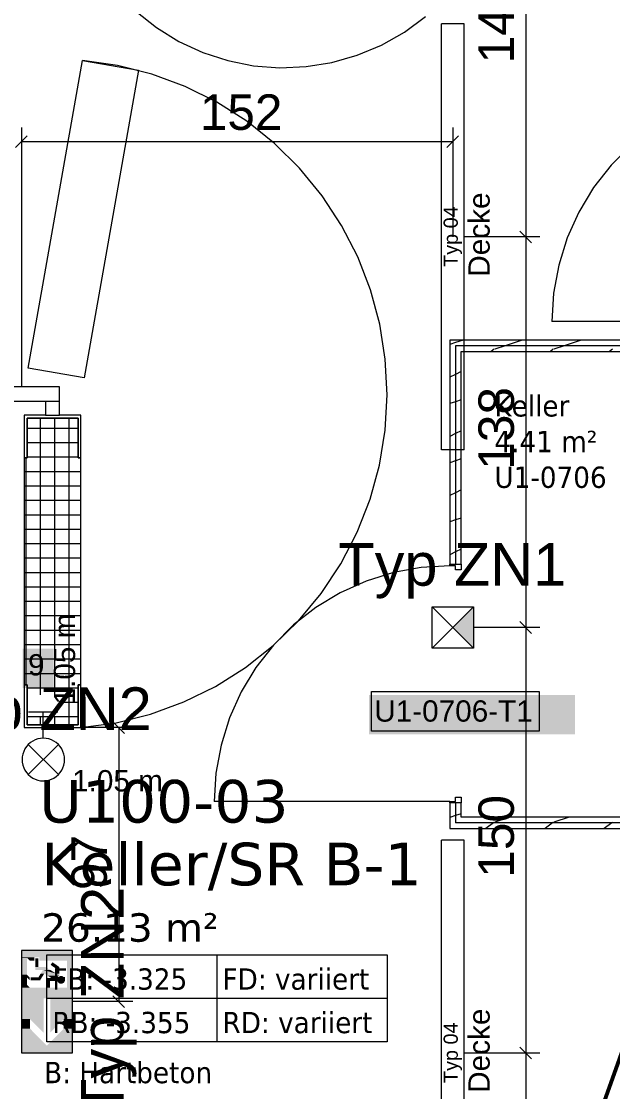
# Model space of a CAD drawing. Extents: x -1132 to 613, y -179 to 712.
# Drawn here: x -616.5 to -574.8, y 447.5 to 522.9 of the extents above; entities that cross this region are included whole.
import ezdxf
from ezdxf.lldxf.tags import DXFTag

# ---------------------------------------------------------------- set-up
doc = ezdxf.new("R2010")
doc.units = 0
doc.layers.get('0').update_dxf_attribs({"lineweight": 13})
for name, color, linetype, lineweight in [('A-____-NOTE-TEXT', 7, 'Continuous', 9), ('A-AREA-____-IDEN', 7, 'Continuous', 5), ('A-DETL-GENF-HDLN', 7, '_Verdeckte Linien_', 9), ('A-DOOR-____-HDLN', 7, '_Verdeckte Linien_', 9), ('A-DOOR-____-IDEN', 7, 'Continuous', 5), ('A-DOOR-____-MCUT', 7, 'Continuous', 9), ('A-DOOR-____-OTLN', 7, 'Continuous', 9), ('A-DOOR-FRAM-MCUT', 7, 'Continuous', 9), ('A-DOOR-OPNG-OTLN', 7, 'Continuous', 9), ('A-WALL-____-MCUT', 7, 'Continuous', 35), ('A-WALL-____-PATT', 7, 'Continuous', 35), ('A-WALL-FNSH-MCUT', 7, 'Continuous', 35)]:
    doc.layers.add(name, color=color, linetype=linetype, lineweight=lineweight)
for name, color, linetype, lineweight, true_color in [('EL01_VVV_Mass', 7, 'Continuous', 13, 0xb2b200), ('EL01_WAN_Leuchten', 7, 'Continuous', 13, 0x0080ff), ('EL01_WAN_Leuchtentyp', 7, 'Continuous', 13, 0x0099ff), ('EL01_WAN_Licht', 7, 'Continuous', 13, 0x0080ff), ('EL01_WAN_Notbeleuchtungen', 7, 'Continuous', 13, 0x009900), ('EL01_WAN_Notbeleuchtungentyp', 7, 'Continuous', 13, 0x009900), ('X_Geometrie', 3, 'Continuous', 50, 0x00ff00)]:
    doc.layers.add(name, color=color, linetype=linetype, lineweight=lineweight, true_color=true_color)
doc.styles.get("Standard").update_dxf_attribs({"font": 'arial.ttf'})
tags = doc.linetypes.add('_Verdeckte Linien_', pattern=[0.15, 0.1, -0.05]).pattern_tags.tags
tags[6:7] = [DXFTag(74, 4), DXFTag(75, 0), DXFTag(340, '0'), DXFTag(46, 1.0), DXFTag(50, 0.0), DXFTag(44, 0.0), DXFTag(45, 0.0)]
tags[4:5] = [DXFTag(74, 4), DXFTag(75, 0), DXFTag(340, '0'), DXFTag(46, 1.0), DXFTag(50, 0.0), DXFTag(44, 0.0), DXFTag(45, 0.0)]

# ---------------------------------------------------------------- blocks, each defined once
blk = doc.blocks.new('Referenz-A0UNPDE96I', base_point=(-1115.886, -117.372))
at = {"layer": 'A-____-NOTE-TEXT', "color": 7, "linetype": 'Continuous', "lineweight": 5, "ltscale": 0.13, "true_color": 0xffffff}
for points in [[(-616.419, 475.971), (-614.226, 475.971), (-616.419, 478.727)], [(-614.226, 475.971), (-616.419, 478.727), (-614.226, 478.727)]]:
    blk.add_solid(points, dxfattribs=at)
at = {"layer": 'A-AREA-____-IDEN', "color": 0, "linetype": 'Continuous', "ltscale": 0.13}
for p, q in [((-614.727, 457.176), (-590.727, 457.176)), ((-614.727, 451.053), (-614.727, 457.176)), ((-602.727, 457.176), (-602.727, 451.053)), ((-590.727, 457.176), (-590.727, 451.053)), ((-614.727, 454.115), (-590.727, 454.115)), ((-590.727, 451.053), (-614.727, 451.053))]:
    blk.add_line(p, q, dxfattribs=at)
at = {"layer": 'A-DETL-GENF-HDLN', "color": 0, "linetype": '_Verdeckte Linien_', "ltscale": 0.13}
for p, q in [((-616.024, 498.503), (-612.204, 520.169)), ((-612.204, 520.169), (-608.264, 519.474)), ((-608.264, 519.474), (-612.085, 497.808)), ((-612.085, 497.808), (-616.024, 498.503))]:
    blk.add_line(p, q, dxfattribs=at)
at = {"layer": 'A-DOOR-____-HDLN', "color": 0, "linetype": '_Verdeckte Linien_', "ltscale": 0.13}
for p, q in [((-608.439, 523.637), (-606.987, 522.485)), ((-589.51, 522.169), (-588.017, 523.268)), ((-606.987, 522.485), (-605.408, 521.512)), ((-591.122, 521.254), (-589.51, 522.169)), ((-605.408, 521.512), (-603.726, 520.734)), ((-592.832, 520.537), (-591.122, 521.254)), ((-609.738, 519.815), (-612.211, 520.17)), ((-603.726, 520.734), (-601.963, 520.16)), ((-601.963, 520.16), (-600.145, 519.799)), ((-594.614, 520.027), (-592.832, 520.537)), ((-607.317, 519.201), (-609.738, 519.815)), ((-600.145, 519.799), (-598.296, 519.655)), ((-598.296, 519.655), (-596.444, 519.732)), ((-596.444, 519.732), (-594.614, 520.027)), ((-604.974, 518.334), (-607.317, 519.201)), ((-602.736, 517.224), (-604.974, 518.334)), ((-600.628, 515.884), (-602.736, 517.224)), ((-598.673, 514.328), (-600.628, 515.884)), ((-596.894, 512.574), (-598.673, 514.328)), ((-595.311, 510.642), (-596.894, 512.574)), ((-593.94, 508.554), (-595.311, 510.642)), ((-592.799, 506.332), (-593.94, 508.554)), ((-591.898, 504.001), (-592.799, 506.332)), ((-591.25, 501.589), (-591.898, 504.001)), ((-590.86, 499.121), (-591.25, 501.589)), ((-590.733, 496.627), (-590.86, 499.121)), ((-590.871, 494.132), (-590.733, 496.627)), ((-591.271, 491.666), (-590.871, 494.132)), ((-591.931, 489.257), (-591.271, 491.666)), ((-592.841, 486.931), (-591.931, 489.257)), ((-593.993, 484.714), (-592.841, 486.931)), ((-595.372, 482.631), (-593.993, 484.714)), ((-596.964, 480.706), (-595.372, 482.631)), ((-598.751, 478.96), (-596.964, 480.706)), ((-600.713, 477.413), (-598.751, 478.96)), ((-602.827, 476.082), (-600.713, 477.413)), ((-605.069, 474.982), (-602.827, 476.082)), ((-607.416, 474.126), (-605.069, 474.982)), ((-612.315, 473.178), (-609.84, 473.522)), ((-609.84, 473.522), (-607.416, 474.126))]:
    blk.add_line(p, q, dxfattribs=at)
at = {"layer": 'A-DOOR-____-IDEN', "color": 0, "linetype": 'Continuous', "ltscale": 0.13}
for p, q in [((-591.836, 475.715), (-579.996, 475.715)), ((-591.836, 472.935), (-591.836, 475.715)), ((-579.996, 475.715), (-579.996, 472.935)), ((-579.996, 472.935), (-591.836, 472.935))]:
    blk.add_line(p, q, dxfattribs=at)
at = {"layer": 'A-DOOR-____-IDEN', "color": 7, "linetype": 'Continuous', "ltscale": 0.13, "true_color": 0xffffff}
for points in [[(-592.011, 472.712), (-577.472, 472.712), (-592.011, 475.471)], [(-577.472, 472.712), (-592.011, 475.471), (-577.472, 475.471)]]:
    blk.add_solid(points, dxfattribs=at)
at = {"layer": 'A-DOOR-____-MCUT', "color": 0, "linetype": 'Continuous', "ltscale": 0.13}
for p, q in [((-614.815, 495.178), (-616.315, 495.178)), ((-616.315, 495.178), (-616.315, 492.178)), ((-616.115, 492.178), (-616.115, 494.978)), ((-616.115, 494.978), (-612.515, 494.978)), ((-612.315, 495.178), (-613.815, 495.178)), ((-612.515, 494.978), (-612.515, 492.178)), ((-612.315, 492.178), (-612.315, 495.178)), ((-616.315, 492.178), (-616.115, 492.178)), ((-612.515, 492.178), (-612.315, 492.178)), ((-616.115, 476.178), (-616.315, 476.178)), ((-616.315, 476.178), (-616.315, 475.478)), ((-616.115, 475.478), (-616.115, 476.178)), ((-612.315, 476.178), (-612.515, 476.178)), ((-612.515, 476.178), (-612.515, 473.378)), ((-612.315, 473.178), (-612.315, 476.178)), ((-616.315, 475.478), (-616.315, 473.978)), ((-616.115, 473.978), (-616.115, 475.478)), ((-616.315, 473.978), (-616.315, 473.178)), ((-616.115, 473.378), (-616.115, 473.978)), ((-616.315, 473.178), (-612.315, 473.178)), ((-612.515, 473.378), (-616.115, 473.378))]:
    blk.add_line(p, q, dxfattribs=at)
at = {"layer": 'A-DOOR-____-OTLN', "color": 0, "linetype": 'Continuous', "ltscale": 0.13}
for p, q in [((-613.815, 497.175), (-619.315, 497.175)), ((-613.815, 496.175), (-613.815, 497.175)), ((-619.315, 496.175), (-613.815, 496.175)), ((-614.815, 496.175), (-614.815, 495.175)), ((-613.815, 495.175), (-613.815, 496.175)), ((-615.167, 475.478), (-615.167, 494.978)), ((-614.815, 495.175), (-613.815, 495.175)), ((-614.151, 475.478), (-614.151, 494.978)), ((-613.135, 473.378), (-613.135, 494.978)), ((-616.115, 494.27), (-612.515, 494.27)), ((-616.115, 493.254), (-612.515, 493.254)), ((-616.115, 492.238), (-612.515, 492.238)), ((-616.183, 476.178), (-616.183, 492.178)), ((-616.315, 491.222), (-612.315, 491.222)), ((-616.315, 490.206), (-612.315, 490.206)), ((-616.315, 489.19), (-612.315, 489.19)), ((-616.315, 488.174), (-612.315, 488.174)), ((-616.315, 487.158), (-612.315, 487.158)), ((-616.315, 486.142), (-612.315, 486.142)), ((-616.315, 485.126), (-612.315, 485.126)), ((-616.315, 484.11), (-612.315, 484.11)), ((-616.315, 483.094), (-612.315, 483.094)), ((-616.315, 482.078), (-612.315, 482.078)), ((-616.315, 481.062), (-612.315, 481.062)), ((-616.315, 480.046), (-612.315, 480.046)), ((-616.315, 479.03), (-612.315, 479.03)), ((-616.315, 478.014), (-612.315, 478.014)), ((-616.315, 476.998), (-612.315, 476.998)), ((-616.115, 475.982), (-612.515, 475.982)), ((-613.515, 474.966), (-612.515, 474.966)), ((-616.115, 473.95), (-612.515, 473.95)), ((-615.167, 473.378), (-615.167, 473.978)), ((-614.151, 473.378), (-614.151, 473.978))]:
    blk.add_line(p, q, dxfattribs=at)
at = {"layer": 'A-DOOR-FRAM-MCUT', "color": 0, "linetype": 'Continuous', "ltscale": 0.13}
for p, q in [((-612.515, 494.978), (-616.115, 494.978)), ((-616.115, 494.978), (-616.115, 492.178)), ((-612.515, 492.178), (-612.515, 494.978)), ((-616.115, 492.178), (-616.315, 492.178)), ((-616.315, 492.178), (-616.315, 476.178)), ((-612.315, 492.178), (-612.515, 492.178)), ((-612.315, 476.178), (-612.315, 492.178)), ((-586.315, 484.678), (-585.515, 484.678)), ((-586.315, 484.578), (-586.315, 484.678)), ((-585.915, 484.578), (-586.315, 484.578)), ((-585.915, 484.278), (-585.915, 484.578)), ((-585.515, 484.278), (-585.915, 484.278)), ((-585.515, 484.678), (-585.515, 484.278)), ((-616.315, 476.178), (-616.115, 476.178)), ((-616.115, 476.178), (-616.115, 475.478)), ((-612.515, 473.378), (-612.515, 476.178)), ((-612.515, 476.178), (-612.315, 476.178)), ((-616.115, 475.478), (-616.115, 473.978)), ((-616.115, 473.978), (-616.115, 473.378)), ((-616.115, 473.378), (-612.515, 473.378)), ((-585.915, 468.278), (-585.515, 468.278)), ((-585.915, 467.978), (-585.915, 468.278)), ((-585.515, 468.278), (-585.515, 467.878)), ((-586.315, 467.978), (-585.915, 467.978)), ((-586.315, 467.878), (-586.315, 467.978)), ((-585.515, 467.878), (-586.315, 467.878))]:
    blk.add_line(p, q, dxfattribs=at)
at = {"layer": 'A-DOOR-OPNG-OTLN', "color": 0, "linetype": 'Continuous', "ltscale": 0.13}
for p, q in [((-573.522, 514.204), (-574.94, 512.786)), ((-574.94, 512.786), (-576.176, 511.208)), ((-576.176, 511.208), (-577.213, 509.493)), ((-577.213, 509.493), (-578.036, 507.665)), ((-578.036, 507.665), (-578.632, 505.751)), ((-578.632, 505.751), (-578.994, 503.779)), ((-578.994, 503.779), (-579.115, 501.778)), ((-562.515, 501.778), (-579.115, 501.778)), ((-590.287, 484.096), (-592.201, 483.5)), ((-588.316, 484.457), (-590.287, 484.096)), ((-586.315, 484.578), (-588.316, 484.457)), ((-592.201, 483.5), (-594.029, 482.677)), ((-594.029, 482.677), (-595.745, 481.64)), ((-595.745, 481.64), (-597.322, 480.404)), ((-597.322, 480.404), (-598.74, 478.986)), ((-598.74, 478.986), (-599.976, 477.408)), ((-599.976, 477.408), (-601.013, 475.693)), ((-601.013, 475.693), (-601.836, 473.865)), ((-601.836, 473.865), (-602.432, 471.951)), ((-602.432, 471.951), (-602.794, 469.979)), ((-602.794, 469.979), (-602.915, 467.978)), ((-586.315, 467.978), (-602.915, 467.978))]:
    blk.add_line(p, q, dxfattribs=at)
at = {"layer": 'A-WALL-____-MCUT', "color": 0, "linetype": 'Continuous', "lineweight": 9, "ltscale": 0.13}
for p, q in [((-585.915, 500.078), (-585.915, 484.678)), ((-531.715, 500.078), (-585.915, 500.078)), ((-585.915, 467.878), (-585.915, 466.478)), ((-531.715, 466.478), (-585.915, 466.478))]:
    blk.add_line(p, q, dxfattribs=at)
at = {"layer": 'A-WALL-____-PATT', "color": 0, "linetype": 'Continuous', "lineweight": 9, "ltscale": 0.13}
for p, q in [((-585.915, 500.297), (-586.315, 500.164)), ((-585.372, 500.478), (-585.915, 500.297)), ((-583.179, 499.831), (-583.383, 499.678)), ((-582.407, 500.078), (-583.133, 499.836)), ((-581.207, 500.478), (-582.407, 500.078)), ((-579.014, 499.831), (-579.218, 499.678)), ((-578.242, 500.078), (-578.968, 499.836)), ((-577.042, 500.478), (-578.242, 500.078)), ((-574.848, 499.831), (-575.053, 499.678)), ((-585.915, 498.05), (-586.315, 497.85)), ((-585.515, 498.25), (-585.915, 498.05)), ((-585.915, 496.133), (-586.315, 495.999)), ((-585.515, 496.266), (-585.915, 496.133)), ((-585.915, 493.885), (-586.315, 493.685)), ((-585.515, 494.085), (-585.915, 493.885)), ((-585.915, 491.968), (-586.315, 491.834)), ((-585.515, 492.101), (-585.915, 491.968)), ((-585.915, 489.72), (-586.315, 489.52)), ((-585.515, 489.92), (-585.915, 489.72)), ((-585.915, 487.803), (-586.315, 487.67)), ((-585.515, 487.936), (-585.915, 487.803)), ((-585.915, 485.555), (-586.315, 485.355)), ((-585.515, 485.755), (-585.915, 485.555)), ((-585.915, 466.979), (-586.315, 466.846)), ((-585.515, 467.113), (-585.915, 466.979)), ((-582.054, 466.878), (-583.131, 466.519)), ((-577.889, 466.878), (-578.966, 466.519)), ((-583.222, 466.478), (-583.756, 466.078)), ((-583.175, 466.514), (-583.222, 466.478)), ((-579.057, 466.478), (-579.591, 466.078)), ((-579.01, 466.514), (-579.057, 466.478)), ((-574.892, 466.478), (-575.426, 466.078)), ((-574.845, 466.514), (-574.892, 466.478))]:
    blk.add_line(p, q, dxfattribs=at)
at = {"layer": 'A-WALL-FNSH-MCUT', "color": 0, "linetype": 'Continuous', "lineweight": 9, "ltscale": 0.13}
for p, q in [((-586.315, 500.478), (-586.315, 484.678)), ((-562.515, 500.478), (-586.315, 500.478)), ((-585.515, 484.678), (-585.515, 499.678)), ((-585.515, 499.678), (-531.715, 499.678)), ((-586.315, 484.678), (-585.515, 484.678)), ((-585.515, 467.878), (-586.315, 467.878)), ((-586.315, 467.878), (-586.315, 466.078)), ((-585.515, 466.878), (-585.515, 467.878)), ((-531.715, 466.878), (-585.515, 466.878)), ((-586.315, 466.078), (-531.715, 466.078))]:
    blk.add_line(p, q, dxfattribs=at)
at = {"layer": 'X_Geometrie', "color": 0, "linetype": 'Continuous', "ltscale": 0.5}
blk.add_line((-625.306, 307.189), (-537.491, 553.069), dxfattribs=at)
at = {"layer": 'A-____-NOTE-TEXT', "color": 0, "linetype": 'Continuous', "lineweight": 5, "ltscale": 0.13, "insert": (-616.044, 478.352), "char_height": 1.5, "attachment_point": 1}
blk.add_mtext('{\\fArial;9}', dxfattribs=at)
at = {"layer": 'A-AREA-____-IDEN', "color": 0, "linetype": 'Continuous', "ltscale": 0.13, "attachment_point": 1}
for s, insert, char_height in [('{\\W0.9;\\fVerdana;Keller}', (-583.163, 496.59), 1.5), ('{\\W0.9;\\fVerdana;4.41 m²}', (-583.163, 494.077), 1.5), ('{\\W0.9;\\fVerdana;U1-0706}', (-583.163, 491.563), 1.5), ('{\\fVerdana;U100-03}', (-615.263, 469.491), 3), ('{\\fVerdana;Keller/SR B-1}', (-615.12, 465.068), 3), ('{\\fVerdana;26.13 m²}', (-615.111, 460.098), 2), ('{\\W0.9;\\fVerdana;FB: -3.325}', (-614.336, 456.217), 1.5), ('{\\W0.9;\\fVerdana;FD: variiert}', (-602.336, 456.217), 1.5), ('{\\W0.9;\\fVerdana;RB: -3.355}', (-614.336, 453.155), 1.5), ('{\\W0.9;\\fVerdana;RD: variiert}', (-602.336, 453.155), 1.5), ('{\\W0.9;\\fVerdana;B: Hartbeton}', (-614.912, 449.631), 1.5)]:
    blk.add_mtext(s, dxfattribs=dict(at, insert=insert, char_height=char_height))
at = {"layer": 'A-DOOR-____-IDEN', "color": 0, "linetype": 'Continuous', "ltscale": 0.13, "insert": (-591.636, 475.096), "char_height": 1.5, "attachment_point": 1}
blk.add_mtext('{\\fArial;U1-0706-T1}', dxfattribs=at)
blk = doc.blocks.new('Maß-A0UNPDZR6I', base_point=(-586.1, 407.174))
at = {"color": 0, "lineweight": -2}
for p, q in [((-579.954, 450.256), (-585.3, 450.256)), ((-580.541, 449.843), (-581.368, 450.67)), ((-580.954, 450.256), (-580.954, 407.588)), ((-580.541, 407.174), (-581.368, 408.001)), ((-579.954, 407.588), (-586.1, 407.588))]:
    blk.add_line(p, q, dxfattribs=at)
at = {"color": 0, "lineweight": -2, "insert": (-584.288, 426.138), "char_height": 2.5, "attachment_point": 1, "rotation": 90}
blk.add_mtext('{\\fArial;213}', dxfattribs=at)
blk = doc.blocks.new('Maß-A0UNPE376I', base_point=(-585.3, 449.843))
at = {"color": 0, "lineweight": -2}
for p, q in [((-579.954, 480.229), (-584.64, 480.229)), ((-580.541, 479.816), (-581.368, 480.643)), ((-580.954, 480.229), (-580.954, 450.256)), ((-579.954, 450.256), (-585.3, 450.256)), ((-580.541, 449.843), (-581.368, 450.67))]:
    blk.add_line(p, q, dxfattribs=at)
at = {"color": 0, "lineweight": -2, "insert": (-584.288, 462.604), "char_height": 2.5, "attachment_point": 1, "rotation": 90}
blk.add_mtext('{\\fArial;150}', dxfattribs=at)
blk = doc.blocks.new('Maß-A0UNPE756I', base_point=(-585.3, 479.816))
at = {"color": 0, "lineweight": -2}
for p, q in [((-580.541, 507.328), (-581.368, 508.155)), ((-579.954, 507.742), (-585.3, 507.742)), ((-580.954, 507.742), (-580.954, 480.229)), ((-579.954, 480.229), (-584.64, 480.229)), ((-580.541, 479.816), (-581.368, 480.643))]:
    blk.add_line(p, q, dxfattribs=at)
at = {"color": 0, "lineweight": -2, "insert": (-584.288, 491.341), "char_height": 2.5, "attachment_point": 1, "rotation": 90}
blk.add_mtext('{\\fArial;138}', dxfattribs=at)
blk = doc.blocks.new('Notleuchte eckig-A0UNPE8X6I', base_point=(-587.559, 478.77))
at = {"color": 0, "lineweight": -2}
for p, q in [((-587.559, 481.689), (-584.64, 478.77)), ((-587.559, 478.77), (-584.64, 481.689)), ((-587.559, 478.77), (-587.559, 481.689)), ((-587.559, 481.689), (-584.64, 481.689)), ((-584.64, 481.689), (-584.64, 478.77)), ((-584.64, 478.77), (-587.559, 478.77))]:
    blk.add_line(p, q, dxfattribs=at)
for points in [[(-584.64, 480.229), (-586.1, 480.229), (-584.64, 481.689)], [(-584.64, 478.77), (-584.64, 480.229), (-586.1, 480.229)]]:
    blk.add_solid(points, dxfattribs=at)
blk = doc.blocks.new('Bemerkung 1-A0UNPE8Z6I', base_point=(-594.163, 483.171))
at = {"color": 0, "lineweight": -2, "insert": (-594.163, 486.171), "char_height": 3, "attachment_point": 1}
blk.add_mtext('{\\fArial;Typ ZN1}', dxfattribs=at)
blk = doc.blocks.new('Bemerkung 1-A0UNPEHF6I', base_point=(-623.385, 473.013))
at = {"color": 0, "lineweight": -2, "insert": (-623.385, 476.013), "char_height": 3, "attachment_point": 1}
blk.add_mtext('{\\fArial;Typ ZN2}', dxfattribs=at)
blk = doc.blocks.new('RZL-Wand_ Rechts-A0UNPELB6I', base_point=(-616.513, 450.278))
at = {"color": 0, "lineweight": -2}
for p, q in [((-612.913, 457.478), (-616.513, 457.478)), ((-616.513, 457.478), (-616.513, 450.278)), ((-612.913, 450.278), (-612.913, 457.478)), ((-616.513, 450.278), (-612.913, 450.278))]:
    blk.add_line(p, q, dxfattribs=at)
for points in [[(-616.513, 456.995), (-612.913, 456.995), (-616.513, 457.478)], [(-612.913, 456.995), (-616.513, 457.478), (-612.913, 457.478)], [(-616.513, 456.958), (-615.589, 456.958), (-616.513, 456.995)], [(-615.589, 456.958), (-616.513, 456.995), (-615.589, 456.995)], [(-616.513, 455.782), (-616.126, 455.782), (-616.513, 456.958)], [(-616.126, 455.782), (-616.513, 456.958), (-616.126, 456.958)], [(-615.924, 456.756), (-615.589, 456.756), (-616.126, 456.958)], [(-615.589, 456.756), (-616.126, 456.958), (-615.589, 456.958)], [(-615.526, 456.312), (-615.314, 456.312), (-615.526, 456.932)], [(-615.314, 456.312), (-615.526, 456.932), (-615.314, 456.932)], [(-615.25, 456.756), (-612.913, 456.756), (-615.25, 456.995)], [(-612.913, 456.756), (-615.25, 456.995), (-612.913, 456.995)], [(-615.526, 456.11), (-614.48, 456.11), (-615.526, 456.312)], [(-614.48, 456.11), (-615.526, 456.312), (-614.809, 456.312)], [(-615.15, 455.854), (-614.065, 455.854), (-614.994, 456.11)], [(-614.065, 455.854), (-614.994, 456.11), (-614.48, 456.11)], [(-614.452, 456.463), (-614.055, 456.463), (-614.324, 456.65)], [(-614.244, 456.319), (-613.846, 456.319), (-614.452, 456.463)], [(-613.846, 456.319), (-614.452, 456.463), (-614.055, 456.463)], [(-614.058, 456.191), (-613.846, 456.191), (-614.244, 456.319)], [(-613.846, 456.191), (-614.244, 456.319), (-613.846, 456.319)], [(-614.058, 455.85), (-613.846, 455.85), (-614.058, 456.191)], [(-613.846, 455.85), (-614.058, 456.191), (-613.846, 456.191)], [(-613.291, 454.864), (-612.913, 454.864), (-613.291, 456.756)], [(-612.913, 454.864), (-613.291, 456.756), (-612.913, 456.756)], [(-616.513, 455.584), (-615.928, 455.584), (-616.513, 455.782)], [(-615.928, 455.584), (-616.513, 455.782), (-616.126, 455.782)], [(-616.513, 455.066), (-616.126, 455.066), (-616.513, 455.584)], [(-616.126, 455.066), (-616.513, 455.584), (-616.126, 455.584)], [(-616.122, 455.579), (-615.928, 455.584), (-616.126, 455.584)], [(-615.924, 455.579), (-616.122, 455.579), (-615.928, 455.584)], [(-615.924, 455.381), (-615.924, 455.579), (-616.122, 455.579)], [(-615.863, 455.381), (-615.192, 455.381), (-615.863, 455.579)], [(-615.192, 455.381), (-615.863, 455.579), (-615.07, 455.579)], [(-615.318, 455.579), (-615.07, 455.579), (-615.15, 455.854)], [(-615.07, 455.579), (-615.15, 455.854), (-614.901, 455.854)], [(-614.895, 455.85), (-614.058, 455.85), (-614.901, 455.854)], [(-614.058, 455.85), (-614.901, 455.854), (-614.065, 455.854)], [(-614.655, 455.701), (-613.846, 455.701), (-614.895, 455.85)], [(-613.846, 455.701), (-614.895, 455.85), (-613.846, 455.85)], [(-614.724, 455.515), (-614.024, 455.515), (-614.724, 455.544)], [(-614.024, 455.515), (-614.724, 455.544), (-614.013, 455.544)], [(-614.724, 455.317), (-614.026, 455.317), (-614.724, 455.515)], [(-614.026, 455.317), (-614.724, 455.515), (-614.024, 455.515)], [(-614.724, 454.864), (-614.495, 454.864), (-614.724, 455.317)], [(-614.495, 454.864), (-614.724, 455.317), (-614.495, 455.317)], [(-614.593, 455.662), (-613.919, 455.662), (-614.655, 455.701)], [(-613.919, 455.662), (-614.655, 455.701), (-613.846, 455.701)], [(-614.525, 455.62), (-613.968, 455.62), (-614.593, 455.662)], [(-613.968, 455.62), (-614.593, 455.662), (-613.919, 455.662)], [(-614.429, 455.56), (-614.007, 455.56), (-614.525, 455.62)], [(-614.007, 455.56), (-614.525, 455.62), (-613.968, 455.62)], [(-614.403, 455.544), (-614.013, 455.544), (-614.429, 455.56)], [(-614.013, 455.544), (-614.429, 455.56), (-614.007, 455.56)], [(-613.44, 455.407), (-613.987, 455.407), (-613.45, 455.478)], [(-613.987, 455.407), (-613.45, 455.478), (-613.978, 455.478)], [(-613.978, 455.336), (-613.44, 455.407), (-613.987, 455.407)], [(-613.45, 455.478), (-613.978, 455.478), (-613.477, 455.544)], [(-613.978, 455.478), (-613.477, 455.544), (-613.951, 455.544)], [(-613.45, 455.336), (-613.978, 455.336), (-613.44, 455.407)], [(-613.951, 455.271), (-613.45, 455.336), (-613.978, 455.336)], [(-613.477, 455.544), (-613.951, 455.544), (-613.521, 455.601)], [(-613.951, 455.544), (-613.521, 455.601), (-613.907, 455.601)], [(-613.477, 455.271), (-613.951, 455.271), (-613.45, 455.336)], [(-613.521, 455.601), (-613.907, 455.601), (-613.577, 455.644)], [(-613.907, 455.601), (-613.577, 455.644), (-613.851, 455.644)], [(-613.577, 455.644), (-613.851, 455.644), (-613.643, 455.671)], [(-613.851, 455.644), (-613.643, 455.671), (-613.785, 455.671)], [(-613.643, 455.671), (-613.785, 455.671), (-613.714, 455.681)], [(-616.513, 454.864), (-615.924, 454.864), (-616.513, 455.066)], [(-615.924, 454.864), (-616.513, 455.066), (-616.126, 455.066)], [(-616.513, 454.118), (-612.913, 454.118), (-616.513, 454.864)], [(-612.913, 454.118), (-616.513, 454.864), (-612.913, 454.864)], [(-613.907, 455.214), (-613.477, 455.271), (-613.951, 455.271)], [(-613.521, 455.214), (-613.907, 455.214), (-613.477, 455.271)], [(-613.851, 455.17), (-613.521, 455.214), (-613.907, 455.214)], [(-613.577, 455.17), (-613.851, 455.17), (-613.521, 455.214)], [(-613.785, 455.143), (-613.577, 455.17), (-613.851, 455.17)], [(-613.643, 455.143), (-613.785, 455.143), (-613.577, 455.17)], [(-613.714, 455.134), (-613.643, 455.143), (-613.785, 455.143)], [(-616.513, 453.878), (-614.953, 453.878), (-616.513, 454.118)], [(-614.953, 453.878), (-616.513, 454.118), (-614.953, 454.118)], [(-616.513, 452.646), (-614.953, 452.646), (-616.513, 453.878)], [(-614.953, 452.646), (-616.513, 453.878), (-614.953, 453.878)], [(-614.473, 453.878), (-612.913, 453.878), (-614.473, 454.118)], [(-612.913, 453.878), (-614.473, 454.118), (-612.913, 454.118)], [(-614.473, 452.646), (-612.913, 452.646), (-614.473, 453.878)], [(-612.913, 452.646), (-614.473, 453.878), (-612.913, 453.878)], [(-616.513, 451.967), (-615.902, 451.967), (-616.513, 452.646)], [(-615.902, 451.967), (-616.513, 452.646), (-615.902, 452.646)], [(-614.953, 451.697), (-614.953, 452.646), (-615.902, 452.646)], [(-614.473, 451.697), (-613.523, 452.646), (-614.473, 452.646)], [(-613.523, 451.967), (-612.913, 451.967), (-613.523, 452.646)], [(-612.913, 451.967), (-613.523, 452.646), (-612.913, 452.646)], [(-616.513, 450.778), (-614.713, 450.778), (-616.513, 451.967)], [(-614.713, 450.778), (-616.513, 451.967), (-615.902, 451.967)], [(-614.713, 450.778), (-612.913, 450.778), (-613.523, 451.967)], [(-612.913, 450.778), (-613.523, 451.967), (-612.913, 451.967)], [(-616.513, 450.278), (-612.913, 450.278), (-616.513, 450.778)], [(-612.913, 450.278), (-616.513, 450.778), (-612.913, 450.778)]]:
    blk.add_solid(points, dxfattribs=at)
blk = doc.blocks.new('Bemerkung 1-A0UNPELD6I', base_point=(-612.301, 445.897))
at = {"color": 0, "lineweight": -2, "insert": (-612.301, 445.897), "char_height": 3, "attachment_point": 1, "rotation": 90}
blk.add_mtext('{\\fArial;Typ ZN2}', dxfattribs=at)
blk = doc.blocks.new('LED-Langfeldleuchte 37W-A0UNPEWJ6I', base_point=(-586.9, 492.742))
at = {"color": 0, "lineweight": -2}
for p, q in [((-586.9, 492.742), (-586.9, 522.742)), ((-585.3, 522.742), (-586.9, 522.742)), ((-585.3, 492.742), (-585.3, 522.742)), ((-585.3, 492.742), (-586.9, 492.742))]:
    blk.add_line(p, q, dxfattribs=at)
blk = doc.blocks.new('Bemerkung 1-A0UNPEWL6I', base_point=(-586.745, 505.625))
at = {"color": 0, "lineweight": -2, "insert": (-586.745, 505.625), "char_height": 1, "attachment_point": 1, "rotation": 90}
blk.add_mtext('{\\fArial;Typ 04}', dxfattribs=at)
blk = doc.blocks.new('Absolute Höhe-A0UNPEWN6I', base_point=(-584.997, 504.933))
at = {"color": 0, "lineweight": -2, "insert": (-584.997, 504.933), "char_height": 1.5, "attachment_point": 1, "rotation": 90}
blk.add_mtext('{\\fArial;Decke}', dxfattribs=at)
blk = doc.blocks.new('Taster_ UP_ KL-A0UNPF496I', base_point=(-616.467, 469.426))
at = {"color": 0, "lineweight": -2}
for p, q in [((-616.002, 474.279), (-613.932, 474.279)), ((-614.967, 472.426), (-614.967, 474.279)), ((-616.027, 471.987), (-616.157, 471.84)), ((-615.88, 472.117), (-616.027, 471.987)), ((-616.027, 471.987), (-613.906, 469.866)), ((-613.906, 471.987), (-616.027, 469.866)), ((-615.717, 472.226), (-615.88, 472.117)), ((-615.541, 472.312), (-615.717, 472.226)), ((-615.355, 472.375), (-615.541, 472.312)), ((-615.162, 472.414), (-615.355, 472.375)), ((-614.967, 472.426), (-615.162, 472.414)), ((-614.771, 472.414), (-614.967, 472.426)), ((-614.578, 472.375), (-614.771, 472.414)), ((-614.393, 472.312), (-614.578, 472.375)), ((-614.217, 472.226), (-614.393, 472.312)), ((-614.053, 472.117), (-614.217, 472.226)), ((-613.906, 471.987), (-614.053, 472.117)), ((-613.777, 471.84), (-613.906, 471.987)), ((-616.415, 471.315), (-616.454, 471.122)), ((-616.352, 471.501), (-616.415, 471.315)), ((-616.266, 471.676), (-616.352, 471.501)), ((-616.157, 471.84), (-616.266, 471.676)), ((-613.668, 471.676), (-613.777, 471.84)), ((-613.581, 471.501), (-613.668, 471.676)), ((-613.518, 471.315), (-613.581, 471.501)), ((-613.479, 471.122), (-613.518, 471.315)), ((-616.454, 471.122), (-616.467, 470.926)), ((-616.467, 470.926), (-616.454, 470.731)), ((-616.454, 470.731), (-616.415, 470.538)), ((-616.415, 470.538), (-616.352, 470.352)), ((-613.581, 470.352), (-613.518, 470.538)), ((-613.518, 470.538), (-613.479, 470.731)), ((-613.467, 470.926), (-613.479, 471.122)), ((-613.479, 470.731), (-613.467, 470.926)), ((-616.352, 470.352), (-616.266, 470.176)), ((-616.266, 470.176), (-616.157, 470.013)), ((-616.157, 470.013), (-616.027, 469.866)), ((-616.027, 469.866), (-615.88, 469.736)), ((-615.88, 469.736), (-615.717, 469.627)), ((-615.717, 469.627), (-615.541, 469.541)), ((-614.393, 469.541), (-614.217, 469.627)), ((-614.217, 469.627), (-614.053, 469.736)), ((-614.053, 469.736), (-613.906, 469.866)), ((-613.906, 469.866), (-613.777, 470.013)), ((-613.777, 470.013), (-613.668, 470.176)), ((-613.668, 470.176), (-613.581, 470.352)), ((-615.541, 469.541), (-615.355, 469.478)), ((-615.355, 469.478), (-615.162, 469.439)), ((-615.162, 469.439), (-614.967, 469.426)), ((-614.967, 469.426), (-614.771, 469.439)), ((-614.771, 469.439), (-614.578, 469.478)), ((-614.578, 469.478), (-614.393, 469.541))]:
    blk.add_line(p, q, dxfattribs=at)
blk = doc.blocks.new('Absolute Höhe-A0UNPF4B6I', base_point=(-612.939, 468.684))
at = {"color": 0, "lineweight": -2, "insert": (-612.939, 470.184), "char_height": 1.5, "attachment_point": 1}
blk.add_mtext('{\\fArial;1.05 m}', dxfattribs=at)
blk = doc.blocks.new('Absolute Höhe-A0UNPF4D6I', base_point=(-614.224, 474.807))
at = {"color": 0, "lineweight": -2, "insert": (-614.224, 474.807), "char_height": 1.5, "attachment_point": 1, "rotation": 90}
blk.add_mtext('{\\fArial;1.05 m}', dxfattribs=at)
blk = doc.blocks.new('Maß-A0UNPF8H6I', base_point=(-612.988, 453.459))
at = {"color": 0, "lineweight": -2}
for p, q in [((-609.241, 472.765), (-610.068, 473.592)), ((-608.654, 473.178), (-612.313, 473.178)), ((-609.654, 473.178), (-609.654, 453.873)), ((-608.654, 453.873), (-612.913, 453.873)), ((-609.241, 453.459), (-610.068, 454.286))]:
    blk.add_line(p, q, dxfattribs=at)
at = {"color": 0, "lineweight": -2, "insert": (-612.988, 461.737), "char_height": 2.5, "attachment_point": 1, "rotation": 90}
blk.add_mtext('{\\fArial;97}', dxfattribs=at)
blk = doc.blocks.new('Maß-A0UNPFKZ6I', base_point=(-594.515, 507.328))
at = {"color": 0, "lineweight": -2}
for p, q in [((-579.954, 537.478), (-594.515, 537.478)), ((-580.541, 537.065), (-581.368, 537.892)), ((-580.954, 537.478), (-580.954, 507.742)), ((-580.541, 507.328), (-581.368, 508.155)), ((-579.954, 507.742), (-585.3, 507.742))]:
    blk.add_line(p, q, dxfattribs=at)
at = {"color": 0, "lineweight": -2, "insert": (-584.288, 519.968), "char_height": 2.5, "attachment_point": 1, "rotation": 90}
blk.add_mtext('{\\fArial;149}', dxfattribs=at)
blk = doc.blocks.new('Maß-A0UNPFOR6I', base_point=(-616.926, 497.175))
at = {"color": 0, "lineweight": -2}
for p, q in [((-616.926, 514.033), (-616.099, 514.861)), ((-616.513, 515.447), (-616.513, 497.175)), ((-586.513, 514.033), (-585.686, 514.861)), ((-586.1, 515.447), (-586.1, 507.742)), ((-586.1, 514.447), (-616.513, 514.447))]:
    blk.add_line(p, q, dxfattribs=at)
at = {"color": 0, "lineweight": -2, "insert": (-603.935, 517.78), "char_height": 2.5, "attachment_point": 1}
blk.add_mtext('{\\fArial;152}', dxfattribs=at)
blk = doc.blocks.new('LED-Langfeldleuchte 37W-A0UNPFRT6I', base_point=(-586.9, 435.256))
at = {"color": 0, "lineweight": -2}
for p, q in [((-586.9, 435.256), (-586.9, 465.256)), ((-585.3, 465.256), (-586.9, 465.256)), ((-585.3, 435.256), (-585.3, 465.256)), ((-585.3, 435.256), (-586.9, 435.256))]:
    blk.add_line(p, q, dxfattribs=at)
blk = doc.blocks.new('Bemerkung 1-A0UNPFRV6I', base_point=(-586.745, 448.139))
at = {"color": 0, "lineweight": -2, "insert": (-586.745, 448.139), "char_height": 1, "attachment_point": 1, "rotation": 90}
blk.add_mtext('{\\fArial;Typ 04}', dxfattribs=at)
blk = doc.blocks.new('Absolute Höhe-A0UNPFRX6I', base_point=(-584.997, 447.448))
at = {"color": 0, "lineweight": -2, "insert": (-584.997, 447.448), "char_height": 1.5, "attachment_point": 1, "rotation": 90}
blk.add_mtext('{\\fArial;Decke}', dxfattribs=at)

msp = doc.modelspace()

# ---------------------------------------------------------------- block references
at = {"color": 9, "lineweight": 25, "ltscale": 0.25, "true_color": 0xc0c0c0}
msp.add_blockref('Referenz-A0UNPDE96I', (-1115.886, -117.372), dxfattribs=at)
at = {"layer": 'EL01_VVV_Mass', "linetype": 'Continuous', "ltscale": 0.13}
for name, p in [('Maß-A0UNPFKZ6I', (-594.515, 507.328)), ('Maß-A0UNPFOR6I', (-616.926, 497.175)), ('Maß-A0UNPE756I', (-585.3, 479.816)), ('Maß-A0UNPE376I', (-585.3, 449.843)), ('Maß-A0UNPF8H6I', (-612.988, 453.459)), ('Maß-A0UNPDZR6I', (-586.1, 407.174))]:
    msp.add_blockref(name, p, dxfattribs=at)
at = {"layer": 'EL01_WAN_Leuchten', "ltscale": 0.13}
for name, p in [('LED-Langfeldleuchte 37W-A0UNPEWJ6I', (-586.9, 492.742)), ('Absolute Höhe-A0UNPEWN6I', (-584.997, 504.933)), ('LED-Langfeldleuchte 37W-A0UNPFRT6I', (-586.9, 435.256)), ('Absolute Höhe-A0UNPFRX6I', (-584.997, 447.448))]:
    msp.add_blockref(name, p, dxfattribs=at)
at = {"layer": 'EL01_WAN_Leuchtentyp', "ltscale": 0.13}
for name, p in [('Bemerkung 1-A0UNPEWL6I', (-586.745, 505.625)), ('Bemerkung 1-A0UNPFRV6I', (-586.745, 448.139))]:
    msp.add_blockref(name, p, dxfattribs=at)
at = {"layer": 'EL01_WAN_Licht', "linetype": 'Continuous', "ltscale": 0.13}
for name, p in [('Absolute Höhe-A0UNPF4D6I', (-614.224, 474.807)), ('Taster_ UP_ KL-A0UNPF496I', (-616.467, 469.426)), ('Absolute Höhe-A0UNPF4B6I', (-612.939, 468.684))]:
    msp.add_blockref(name, p, dxfattribs=at)
at = {"layer": 'EL01_WAN_Notbeleuchtungen', "linetype": 'Continuous', "ltscale": 0.13}
for name, p in [('Notleuchte eckig-A0UNPE8X6I', (-587.559, 478.77)), ('RZL-Wand_ Rechts-A0UNPELB6I', (-616.513, 450.278))]:
    msp.add_blockref(name, p, dxfattribs=at)
at = {"layer": 'EL01_WAN_Notbeleuchtungentyp', "linetype": 'Continuous', "ltscale": 0.13}
for name, p in [('Bemerkung 1-A0UNPE8Z6I', (-594.163, 483.171)), ('Bemerkung 1-A0UNPEHF6I', (-623.385, 473.013)), ('Bemerkung 1-A0UNPELD6I', (-612.301, 445.897))]:
    msp.add_blockref(name, p, dxfattribs=at)

doc.saveas('drawing.dxf')
